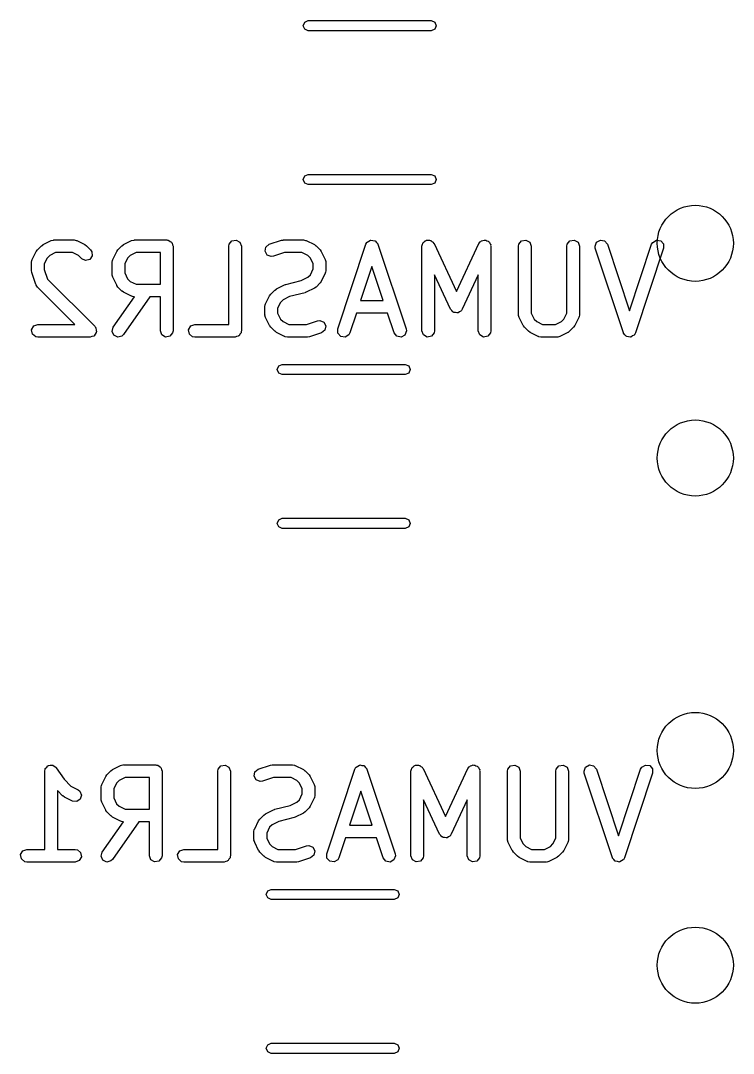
# Model space of a CAD drawing. Extents: x 10 to 584, y -410 to -10.
# Drawn here: x 279.88 to 288.31, y -132.12 to -119.9 of the extents above; entities that cross this region are included whole.
import ezdxf

# ---------------------------------------------------------------- set-up
doc = ezdxf.new("R2010")
doc.units = 0
doc.layers.add('BLACK', color=7, linetype='CONTINUOUS')

msp = doc.modelspace()

# ---------------------------------------------------------------- linework, layer by layer
at = {"layer": 'BLACK', "linetype": 'CONTINUOUS'}
for p, q in [((283.22, -119.963), (283.238, -119.92)), ((283.238, -120.005), (283.22, -119.963)), ((283.238, -119.92), (283.28, -119.903)), ((283.28, -119.903), (284.734, -119.903)), ((284.734, -119.903), (284.777, -119.92)), ((284.777, -119.92), (284.794, -119.963)), ((284.794, -119.963), (284.777, -120.005)), ((283.28, -120.023), (283.238, -120.005)), ((284.734, -120.023), (283.28, -120.023)), ((284.777, -120.005), (284.734, -120.023)), ((283.22, -121.783), (283.238, -121.74)), ((283.238, -121.825), (283.22, -121.783)), ((283.238, -121.74), (283.28, -121.723)), ((283.28, -121.723), (284.734, -121.723)), ((284.734, -121.723), (284.777, -121.74)), ((284.777, -121.74), (284.794, -121.783)), ((284.794, -121.783), (284.777, -121.825)), ((283.28, -121.843), (283.238, -121.825)), ((284.734, -121.843), (283.28, -121.843)), ((284.777, -121.825), (284.734, -121.843)), ((280.143, -122.553), (280.238, -122.505)), ((280.238, -122.505), (280.263, -122.498)), ((280.263, -122.498), (280.267, -122.499)), ((280.267, -122.499), (280.271, -122.497)), ((280.271, -122.497), (280.51, -122.497)), ((280.51, -122.497), (280.535, -122.502)), ((280.535, -122.502), (280.539, -122.505)), ((280.539, -122.505), (280.543, -122.505)), ((280.543, -122.505), (280.638, -122.553)), ((281.095, -122.553), (281.19, -122.505)), ((281.19, -122.505), (281.215, -122.498)), ((281.215, -122.498), (281.22, -122.499)), ((281.22, -122.499), (281.224, -122.497)), ((281.224, -122.497), (281.605, -122.497)), ((281.605, -122.497), (281.615, -122.499)), ((281.615, -122.499), (281.618, -122.499)), ((281.618, -122.499), (281.621, -122.5)), ((281.621, -122.5), (281.63, -122.502)), ((281.63, -122.502), (281.645, -122.514)), ((281.645, -122.514), (281.662, -122.524)), ((281.662, -122.524), (281.665, -122.531)), ((281.665, -122.531), (281.67, -122.535)), ((281.67, -122.535), (281.673, -122.554)), ((282.344, -122.547), (282.377, -122.507)), ((282.377, -122.507), (282.427, -122.499)), ((282.427, -122.499), (282.472, -122.524)), ((282.472, -122.524), (282.489, -122.572)), ((282.819, -122.549), (282.962, -122.501)), ((282.962, -122.501), (282.984, -122.498)), ((282.984, -122.498), (282.986, -122.497)), ((282.986, -122.497), (283.224, -122.497)), ((283.224, -122.497), (283.249, -122.502)), ((283.249, -122.502), (283.253, -122.505)), ((283.253, -122.505), (283.257, -122.505)), ((283.257, -122.505), (283.353, -122.553)), ((283.962, -122.549), (283.975, -122.526)), ((283.975, -122.526), (283.976, -122.525)), ((283.976, -122.525), (283.977, -122.523)), ((283.977, -122.523), (283.998, -122.511)), ((283.998, -122.511), (284.018, -122.499)), ((284.018, -122.499), (284.02, -122.499)), ((284.02, -122.499), (284.022, -122.498)), ((284.022, -122.498), (284.046, -122.503)), ((284.046, -122.503), (284.069, -122.506)), ((284.069, -122.506), (284.07, -122.508)), ((284.07, -122.508), (284.073, -122.508)), ((284.073, -122.508), (284.087, -122.527)), ((284.087, -122.527), (284.103, -122.545)), ((284.636, -122.539), (284.639, -122.529)), ((284.639, -122.529), (284.652, -122.52)), ((284.652, -122.52), (284.662, -122.507)), ((284.662, -122.507), (284.672, -122.506)), ((284.672, -122.506), (284.681, -122.5)), ((284.681, -122.5), (284.697, -122.501)), ((284.697, -122.501), (284.713, -122.499)), ((284.713, -122.499), (284.722, -122.504)), ((284.722, -122.504), (284.732, -122.504)), ((284.732, -122.504), (284.743, -122.516)), ((284.743, -122.516), (284.757, -122.524)), ((284.757, -122.524), (284.761, -122.534)), ((284.761, -122.534), (284.768, -122.541)), ((285.299, -122.541), (285.314, -122.519)), ((285.314, -122.519), (285.323, -122.515)), ((285.323, -122.515), (285.329, -122.507)), ((285.329, -122.507), (285.345, -122.505)), ((285.345, -122.505), (285.36, -122.498)), ((285.36, -122.498), (285.37, -122.5)), ((285.37, -122.5), (285.38, -122.499)), ((285.38, -122.499), (285.394, -122.507)), ((285.394, -122.507), (285.41, -122.511)), ((285.41, -122.511), (285.415, -122.519)), ((285.415, -122.519), (285.424, -122.524)), ((285.424, -122.524), (285.43, -122.54)), ((285.772, -122.547), (285.805, -122.507)), ((285.805, -122.507), (285.856, -122.499)), ((285.856, -122.499), (285.9, -122.524)), ((285.9, -122.524), (285.918, -122.572)), ((286.344, -122.547), (286.377, -122.507)), ((286.377, -122.507), (286.427, -122.499)), ((286.427, -122.499), (286.472, -122.524)), ((286.472, -122.524), (286.489, -122.572)), ((286.673, -122.57), (286.692, -122.523)), ((286.692, -122.523), (286.737, -122.498)), ((286.737, -122.498), (286.787, -122.508)), ((286.787, -122.508), (286.819, -122.549)), ((287.343, -122.549), (287.356, -122.526)), ((287.356, -122.526), (287.399, -122.499)), ((287.399, -122.499), (287.45, -122.506)), ((287.45, -122.506), (287.484, -122.545)), ((280.014, -122.729), (280.061, -122.634)), ((280.061, -122.634), (280.075, -122.616)), ((280.075, -122.616), (280.076, -122.615)), ((280.076, -122.615), (280.123, -122.567)), ((280.123, -122.567), (280.142, -122.554)), ((280.142, -122.554), (280.143, -122.553)), ((280.289, -122.647), (280.221, -122.682)), ((280.492, -122.647), (280.289, -122.647)), ((280.56, -122.682), (280.492, -122.647)), ((280.638, -122.553), (280.656, -122.566)), ((280.656, -122.566), (280.658, -122.567)), ((280.658, -122.567), (280.705, -122.615)), ((280.705, -122.615), (280.72, -122.636)), ((280.72, -122.636), (280.725, -122.687)), ((280.966, -122.729), (281.014, -122.634)), ((281.014, -122.634), (281.027, -122.616)), ((281.027, -122.616), (281.028, -122.615)), ((281.028, -122.615), (281.076, -122.567)), ((281.076, -122.567), (281.094, -122.554)), ((281.094, -122.554), (281.095, -122.553)), ((281.242, -122.647), (281.173, -122.682)), ((281.53, -122.647), (281.242, -122.647)), ((281.53, -123.021), (281.53, -122.647)), ((281.673, -122.554), (281.68, -122.572)), ((281.68, -122.572), (281.68, -123.572)), ((282.339, -122.572), (282.344, -122.547)), ((282.339, -123.497), (282.339, -122.572)), ((282.489, -122.572), (282.489, -123.572)), ((282.769, -122.631), (282.779, -122.581)), ((282.793, -122.676), (282.769, -122.631)), ((282.779, -122.581), (282.819, -122.549)), ((282.998, -122.647), (282.867, -122.691)), ((283.206, -122.647), (282.998, -122.647)), ((283.275, -122.682), (283.206, -122.647)), ((283.353, -122.553), (283.371, -122.566)), ((283.371, -122.566), (283.372, -122.567)), ((283.372, -122.567), (283.42, -122.615)), ((283.42, -122.615), (283.433, -122.633)), ((283.433, -122.633), (283.434, -122.634)), ((283.434, -122.634), (283.481, -122.729)), ((283.629, -123.549), (283.962, -122.549)), ((284.103, -122.545), (284.103, -122.547)), ((284.103, -122.547), (284.104, -122.549)), ((284.104, -122.549), (284.438, -123.549)), ((284.625, -122.572), (284.63, -122.547)), ((284.625, -123.572), (284.625, -122.572)), ((284.63, -122.547), (284.636, -122.539)), ((284.768, -122.541), (285.033, -123.109)), ((285.033, -123.109), (285.299, -122.541)), ((285.43, -122.54), (285.439, -122.553)), ((285.439, -122.553), (285.438, -122.563)), ((285.438, -122.563), (285.442, -122.572)), ((285.442, -122.572), (285.442, -123.572)), ((285.768, -122.572), (285.772, -122.547)), ((285.768, -123.382), (285.768, -122.572)), ((285.918, -122.572), (285.918, -123.364)), ((286.339, -122.572), (286.344, -122.547)), ((286.339, -123.364), (286.339, -122.572)), ((286.489, -122.572), (286.489, -123.382)), ((286.676, -122.596), (286.673, -122.57)), ((287.01, -123.596), (286.676, -122.596)), ((286.819, -122.549), (287.081, -123.335)), ((287.081, -123.335), (287.343, -122.549)), ((287.485, -122.596), (287.152, -123.596)), ((287.484, -122.545), (287.485, -122.596)), ((280.006, -122.763), (280.01, -122.737)), ((280.006, -122.858), (280.006, -122.763)), ((280.01, -122.737), (280.013, -122.734)), ((280.013, -122.734), (280.014, -122.729)), ((280.19, -122.712), (280.156, -122.781)), ((280.221, -122.682), (280.19, -122.712)), ((280.599, -122.721), (280.56, -122.682)), ((280.646, -122.742), (280.599, -122.721)), ((280.695, -122.729), (280.646, -122.742)), ((280.725, -122.687), (280.695, -122.729)), ((280.958, -122.763), (280.963, -122.737)), ((280.958, -122.906), (280.958, -122.763)), ((280.963, -122.737), (280.966, -122.734)), ((280.966, -122.734), (280.966, -122.729)), ((281.143, -122.712), (281.108, -122.781)), ((281.173, -122.682), (281.143, -122.712)), ((282.841, -122.695), (282.793, -122.676)), ((282.867, -122.691), (282.841, -122.695)), ((283.305, -122.712), (283.275, -122.682)), ((283.339, -122.781), (283.305, -122.712)), ((283.481, -122.729), (283.489, -122.754)), ((283.489, -122.754), (283.488, -122.759)), ((283.488, -122.759), (283.489, -122.763)), ((283.489, -122.763), (283.489, -122.858)), ((280.007, -122.86), (280.006, -122.858)), ((280.01, -122.882), (280.007, -122.86)), ((280.057, -123.025), (280.01, -122.882)), ((280.156, -122.781), (280.156, -122.846)), ((280.156, -122.846), (280.194, -122.96)), ((281.108, -122.781), (281.108, -122.888)), ((281.108, -122.888), (281.143, -122.957)), ((283.305, -122.909), (283.339, -122.84)), ((283.339, -122.84), (283.339, -122.781)), ((283.481, -122.892), (283.434, -122.987)), ((283.482, -122.887), (283.481, -122.892)), ((283.485, -122.884), (283.482, -122.887)), ((283.489, -122.858), (283.485, -122.884)), ((284.033, -122.81), (283.899, -123.212)), ((284.167, -123.212), (284.033, -122.81)), ((280.06, -123.028), (280.057, -123.025)), ((280.194, -122.96), (280.753, -123.519)), ((280.96, -122.91), (280.958, -122.906)), ((280.959, -122.914), (280.96, -122.91)), ((280.966, -122.939), (280.959, -122.914)), ((281.014, -123.034), (280.966, -122.939)), ((281.143, -122.957), (281.173, -122.987)), ((281.173, -122.987), (281.242, -123.021)), ((281.242, -123.021), (281.53, -123.021)), ((283, -123.029), (283.012, -123.025)), ((283.012, -123.025), (283.015, -123.023)), ((283.015, -123.023), (283.198, -122.978)), ((283.198, -122.978), (283.275, -122.939)), ((283.275, -122.939), (283.305, -122.909)), ((283.42, -123.006), (283.372, -123.054)), ((283.434, -122.987), (283.42, -123.005)), ((283.42, -123.005), (283.42, -123.006)), ((284.965, -123.318), (284.775, -122.91)), ((284.775, -122.91), (284.775, -123.572)), ((285.292, -122.91), (285.101, -123.318)), ((285.292, -123.572), (285.292, -122.91)), ((280.061, -123.033), (280.06, -123.028)), ((280.076, -123.054), (280.061, -123.033)), ((280.519, -123.497), (280.076, -123.054)), ((281.015, -123.036), (281.014, -123.034)), ((281.028, -123.054), (281.015, -123.036)), ((281.076, -123.102), (281.028, -123.054)), ((281.077, -123.102), (281.076, -123.102)), ((281.095, -123.116), (281.077, -123.102)), ((281.19, -123.163), (281.095, -123.116)), ((282.823, -123.158), (282.837, -123.14)), ((282.837, -123.138), (282.885, -123.091)), ((282.837, -123.14), (282.837, -123.138)), ((282.885, -123.091), (282.903, -123.078)), ((282.903, -123.078), (282.905, -123.077)), ((282.905, -123.077), (283, -123.029)), ((283.242, -123.121), (283.06, -123.167)), ((283.245, -123.119), (283.242, -123.121)), ((283.257, -123.116), (283.245, -123.119)), ((283.353, -123.068), (283.257, -123.116)), ((283.354, -123.067), (283.353, -123.068)), ((283.372, -123.054), (283.354, -123.067)), ((280.972, -123.529), (281.223, -123.171)), ((281.406, -123.171), (281.095, -123.615)), ((281.195, -123.164), (281.19, -123.163)), ((281.198, -123.167), (281.195, -123.164)), ((281.223, -123.171), (281.198, -123.167)), ((281.53, -123.171), (281.406, -123.171)), ((281.53, -123.572), (281.53, -123.171)), ((282.768, -123.287), (282.772, -123.261)), ((282.772, -123.261), (282.775, -123.258)), ((282.775, -123.258), (282.776, -123.253)), ((282.776, -123.253), (282.823, -123.158)), ((282.952, -123.236), (282.918, -123.304)), ((282.983, -123.205), (282.952, -123.236)), ((283.06, -123.167), (282.983, -123.205)), ((283.899, -123.212), (284.167, -123.212)), ((282.768, -123.382), (282.768, -123.287)), ((282.769, -123.386), (282.768, -123.382)), ((282.768, -123.39), (282.769, -123.386)), ((282.776, -123.415), (282.768, -123.39)), ((282.918, -123.304), (282.918, -123.364)), ((282.918, -123.364), (282.952, -123.433)), ((283.849, -123.362), (283.771, -123.596)), ((284.217, -123.362), (283.849, -123.362)), ((284.296, -123.596), (284.217, -123.362)), ((284.979, -123.332), (284.965, -123.318)), ((284.99, -123.348), (284.979, -123.332)), ((284.997, -123.35), (284.99, -123.348)), ((285.002, -123.355), (284.997, -123.35)), ((285.021, -123.356), (285.002, -123.355)), ((285.04, -123.361), (285.021, -123.356)), ((285.046, -123.359), (285.04, -123.361)), ((285.053, -123.359), (285.046, -123.359)), ((285.069, -123.348), (285.053, -123.359)), ((285.086, -123.34), (285.069, -123.348)), ((285.092, -123.332), (285.086, -123.34)), ((285.095, -123.33), (285.092, -123.332)), ((285.096, -123.326), (285.095, -123.33)), ((285.101, -123.318), (285.096, -123.326)), ((285.769, -123.386), (285.768, -123.382)), ((285.768, -123.39), (285.769, -123.386)), ((285.776, -123.415), (285.768, -123.39)), ((285.918, -123.364), (285.952, -123.433)), ((286.305, -123.433), (286.339, -123.364)), ((286.489, -123.382), (286.485, -123.408)), ((280.033, -123.515), (280.081, -123.497)), ((280.081, -123.497), (280.519, -123.497)), ((281.89, -123.515), (281.938, -123.497)), ((281.938, -123.497), (282.339, -123.497)), ((282.823, -123.511), (282.776, -123.415)), ((282.825, -123.512), (282.823, -123.511)), ((282.837, -123.53), (282.825, -123.512)), ((282.952, -123.433), (282.983, -123.463)), ((282.983, -123.463), (283.051, -123.497)), ((283.051, -123.497), (283.259, -123.497)), ((283.259, -123.497), (283.391, -123.454)), ((283.391, -123.454), (283.416, -123.45)), ((283.416, -123.45), (283.464, -123.469)), ((283.464, -123.469), (283.488, -123.514)), ((285.823, -123.511), (285.776, -123.415)), ((285.825, -123.512), (285.823, -123.511)), ((285.837, -123.53), (285.825, -123.512)), ((285.952, -123.433), (285.983, -123.463)), ((285.983, -123.463), (286.051, -123.497)), ((286.051, -123.497), (286.206, -123.497)), ((286.206, -123.497), (286.275, -123.463)), ((286.275, -123.463), (286.305, -123.433)), ((286.434, -123.511), (286.42, -123.529)), ((286.481, -123.415), (286.434, -123.511)), ((286.482, -123.411), (286.481, -123.415)), ((286.485, -123.408), (286.482, -123.411)), ((280.007, -123.559), (280.033, -123.515)), ((280.016, -123.61), (280.007, -123.559)), ((280.055, -123.643), (280.016, -123.61)), ((280.743, -123.634), (280.721, -123.64)), ((280.745, -123.631), (280.743, -123.634)), ((280.748, -123.63), (280.745, -123.631)), ((280.759, -123.61), (280.748, -123.63)), ((280.753, -123.519), (280.762, -123.533)), ((280.772, -123.592), (280.759, -123.61)), ((280.762, -123.533), (280.765, -123.535)), ((280.765, -123.535), (280.765, -123.537)), ((280.765, -123.537), (280.768, -123.541)), ((280.768, -123.541), (280.77, -123.563)), ((280.77, -123.563), (280.774, -123.585)), ((280.774, -123.585), (280.772, -123.588)), ((280.772, -123.588), (280.772, -123.592)), ((280.959, -123.579), (280.972, -123.529)), ((280.98, -123.625), (280.959, -123.579)), ((281.027, -123.647), (280.98, -123.625)), ((281.076, -123.634), (281.027, -123.647)), ((281.095, -123.615), (281.076, -123.634)), ((281.547, -123.621), (281.53, -123.572)), ((281.592, -123.646), (281.547, -123.621)), ((281.675, -123.598), (281.642, -123.637)), ((281.68, -123.572), (281.675, -123.598)), ((281.864, -123.559), (281.89, -123.515)), ((281.873, -123.61), (281.864, -123.559)), ((281.912, -123.643), (281.873, -123.61)), ((282.456, -123.632), (282.452, -123.637)), ((282.462, -123.63), (282.456, -123.632)), ((282.472, -123.613), (282.462, -123.63)), ((282.485, -123.598), (282.472, -123.613)), ((282.486, -123.588), (282.485, -123.598)), ((282.488, -123.585), (282.486, -123.588)), ((282.489, -123.572), (282.488, -123.582)), ((282.488, -123.582), (282.488, -123.585)), ((282.885, -123.578), (282.837, -123.53)), ((282.887, -123.578), (282.885, -123.578)), ((282.905, -123.592), (282.887, -123.578)), ((283, -123.639), (282.905, -123.592)), ((283.438, -123.596), (283.295, -123.644)), ((283.478, -123.564), (283.438, -123.596)), ((283.488, -123.514), (283.478, -123.564)), ((283.63, -123.6), (283.629, -123.549)), ((283.664, -123.638), (283.63, -123.6)), ((283.759, -123.619), (283.715, -123.646)), ((283.771, -123.596), (283.759, -123.619)), ((284.327, -123.636), (284.296, -123.596)), ((284.378, -123.647), (284.327, -123.636)), ((284.423, -123.622), (284.378, -123.647)), ((284.442, -123.574), (284.423, -123.622)), ((284.438, -123.549), (284.442, -123.574)), ((284.643, -123.621), (284.625, -123.572)), ((284.687, -123.646), (284.643, -123.621)), ((284.77, -123.598), (284.738, -123.637)), ((284.775, -123.572), (284.77, -123.598)), ((285.309, -123.621), (285.292, -123.572)), ((285.354, -123.646), (285.309, -123.621)), ((285.437, -123.598), (285.404, -123.637)), ((285.442, -123.572), (285.437, -123.598)), ((285.885, -123.578), (285.837, -123.53)), ((285.887, -123.578), (285.885, -123.578)), ((285.905, -123.592), (285.887, -123.578)), ((286, -123.639), (285.905, -123.592)), ((286.353, -123.592), (286.257, -123.639)), ((286.354, -123.591), (286.353, -123.592)), ((286.372, -123.578), (286.354, -123.591)), ((286.42, -123.53), (286.372, -123.578)), ((286.42, -123.529), (286.42, -123.53)), ((287.011, -123.598), (287.01, -123.596)), ((287.011, -123.6), (287.011, -123.598)), ((287.027, -123.618), (287.011, -123.6)), ((287.042, -123.636), (287.027, -123.618)), ((287.044, -123.637), (287.042, -123.636)), ((287.116, -123.633), (287.096, -123.646)), ((287.137, -123.622), (287.116, -123.633)), ((287.138, -123.62), (287.137, -123.622)), ((287.14, -123.619), (287.138, -123.62)), ((287.152, -123.596), (287.14, -123.619)), ((280.081, -123.647), (280.055, -123.643)), ((280.7, -123.647), (280.081, -123.647)), ((280.721, -123.64), (280.7, -123.647)), ((281.642, -123.637), (281.592, -123.646)), ((281.938, -123.647), (281.912, -123.643)), ((282.414, -123.647), (281.938, -123.647)), ((282.433, -123.641), (282.414, -123.647)), ((282.452, -123.637), (282.433, -123.641)), ((283.004, -123.64), (283, -123.639)), ((283.008, -123.643), (283.004, -123.64)), ((283.033, -123.647), (283.008, -123.643)), ((283.271, -123.647), (283.033, -123.647)), ((283.273, -123.647), (283.271, -123.647)), ((283.295, -123.644), (283.273, -123.647)), ((283.715, -123.646), (283.664, -123.638)), ((284.738, -123.637), (284.687, -123.646)), ((285.404, -123.637), (285.354, -123.646)), ((286.004, -123.64), (286, -123.639)), ((286.008, -123.643), (286.004, -123.64)), ((286.033, -123.647), (286.008, -123.643)), ((286.224, -123.647), (286.033, -123.647)), ((286.228, -123.646), (286.224, -123.647)), ((286.232, -123.647), (286.228, -123.646)), ((286.257, -123.639), (286.232, -123.647)), ((287.045, -123.638), (287.044, -123.637)), ((287.069, -123.642), (287.045, -123.638)), ((287.092, -123.647), (287.069, -123.642)), ((287.094, -123.646), (287.092, -123.647)), ((287.096, -123.646), (287.094, -123.646)), ((282.913, -124.03), (282.931, -123.988)), ((282.931, -123.988), (282.973, -123.97)), ((282.973, -123.97), (284.427, -123.97)), ((284.427, -123.97), (284.469, -123.988)), ((284.469, -123.988), (284.487, -124.03)), ((282.931, -124.072), (282.913, -124.03)), ((282.973, -124.09), (282.931, -124.072)), ((284.427, -124.09), (282.973, -124.09)), ((284.469, -124.072), (284.427, -124.09)), ((284.487, -124.03), (284.469, -124.072)), ((282.913, -125.85), (282.931, -125.808)), ((282.931, -125.808), (282.973, -125.79)), ((282.973, -125.79), (284.427, -125.79)), ((284.427, -125.79), (284.469, -125.808)), ((284.469, -125.808), (284.487, -125.85)), ((282.931, -125.892), (282.913, -125.85)), ((282.973, -125.91), (282.931, -125.892)), ((284.427, -125.91), (282.973, -125.91)), ((284.469, -125.892), (284.427, -125.91)), ((284.487, -125.85), (284.469, -125.892)), ((280.162, -128.782), (280.166, -128.757)), ((280.166, -128.757), (280.169, -128.753)), ((280.169, -128.749), (280.185, -128.734)), ((280.169, -128.753), (280.169, -128.749)), ((280.185, -128.734), (280.199, -128.717)), ((280.199, -128.717), (280.203, -128.717)), ((280.203, -128.717), (280.207, -128.714)), ((280.207, -128.714), (280.228, -128.712)), ((280.228, -128.712), (280.25, -128.709)), ((280.25, -128.709), (280.253, -128.711)), ((280.253, -128.711), (280.258, -128.71)), ((280.258, -128.71), (280.275, -128.723)), ((280.275, -128.723), (280.294, -128.734)), ((280.294, -128.734), (280.296, -128.738)), ((280.296, -128.738), (280.299, -128.741)), ((280.299, -128.741), (280.39, -128.877)), ((280.946, -128.777), (280.964, -128.764)), ((280.964, -128.764), (280.965, -128.763)), ((280.965, -128.763), (281.06, -128.715)), ((281.06, -128.715), (281.085, -128.708)), ((281.085, -128.708), (281.09, -128.709)), ((281.09, -128.709), (281.094, -128.707)), ((281.094, -128.707), (281.475, -128.707)), ((281.475, -128.707), (281.485, -128.709)), ((281.485, -128.709), (281.488, -128.709)), ((281.488, -128.709), (281.491, -128.71)), ((281.491, -128.71), (281.5, -128.712)), ((281.5, -128.712), (281.515, -128.724)), ((281.515, -128.724), (281.532, -128.734)), ((281.532, -128.734), (281.535, -128.741)), ((281.535, -128.741), (281.54, -128.745)), ((281.54, -128.745), (281.543, -128.764)), ((281.543, -128.764), (281.55, -128.782)), ((282.209, -128.782), (282.214, -128.757)), ((282.214, -128.757), (282.247, -128.717)), ((282.247, -128.717), (282.297, -128.709)), ((282.297, -128.709), (282.342, -128.734)), ((282.342, -128.734), (282.359, -128.782)), ((282.649, -128.791), (282.689, -128.759)), ((282.689, -128.759), (282.832, -128.711)), ((282.832, -128.711), (282.854, -128.708)), ((282.854, -128.708), (282.856, -128.707)), ((282.856, -128.707), (283.094, -128.707)), ((283.094, -128.707), (283.119, -128.712)), ((283.119, -128.712), (283.123, -128.715)), ((283.123, -128.715), (283.127, -128.715)), ((283.127, -128.715), (283.223, -128.763)), ((283.223, -128.763), (283.241, -128.776)), ((283.499, -129.759), (283.832, -128.759)), ((283.832, -128.759), (283.845, -128.736)), ((283.845, -128.736), (283.846, -128.735)), ((283.846, -128.735), (283.847, -128.733)), ((283.847, -128.733), (283.868, -128.721)), ((283.868, -128.721), (283.888, -128.709)), ((283.888, -128.709), (283.89, -128.709)), ((283.89, -128.709), (283.892, -128.708)), ((283.892, -128.708), (283.916, -128.713)), ((283.916, -128.713), (283.939, -128.716)), ((283.939, -128.716), (283.94, -128.718)), ((283.94, -128.718), (283.943, -128.718)), ((283.943, -128.718), (283.957, -128.737)), ((283.957, -128.737), (283.973, -128.755)), ((283.973, -128.755), (283.973, -128.757)), ((283.973, -128.757), (283.974, -128.759)), ((283.974, -128.759), (284.308, -129.759)), ((284.495, -128.782), (284.5, -128.757)), ((284.5, -128.757), (284.506, -128.749)), ((284.506, -128.749), (284.509, -128.739)), ((284.509, -128.739), (284.522, -128.73)), ((284.522, -128.73), (284.532, -128.717)), ((284.532, -128.717), (284.542, -128.716)), ((284.542, -128.716), (284.551, -128.71)), ((284.551, -128.71), (284.567, -128.711)), ((284.567, -128.711), (284.583, -128.709)), ((284.583, -128.709), (284.592, -128.714)), ((284.592, -128.714), (284.602, -128.714)), ((284.602, -128.714), (284.613, -128.726)), ((284.613, -128.726), (284.627, -128.734)), ((284.627, -128.734), (284.631, -128.744)), ((284.631, -128.744), (284.638, -128.751)), ((284.638, -128.751), (284.903, -129.319)), ((284.903, -129.319), (285.169, -128.751)), ((285.169, -128.751), (285.184, -128.729)), ((285.184, -128.729), (285.193, -128.725)), ((285.193, -128.725), (285.199, -128.717)), ((285.199, -128.717), (285.215, -128.715)), ((285.215, -128.715), (285.23, -128.708)), ((285.23, -128.708), (285.24, -128.71)), ((285.24, -128.71), (285.25, -128.709)), ((285.25, -128.709), (285.264, -128.717)), ((285.264, -128.717), (285.28, -128.721)), ((285.28, -128.721), (285.285, -128.729)), ((285.285, -128.729), (285.294, -128.734)), ((285.294, -128.734), (285.3, -128.75)), ((285.3, -128.75), (285.309, -128.763)), ((285.309, -128.763), (285.308, -128.773)), ((285.638, -128.782), (285.642, -128.757)), ((285.642, -128.757), (285.675, -128.717)), ((285.675, -128.717), (285.726, -128.709)), ((285.726, -128.709), (285.77, -128.734)), ((285.77, -128.734), (285.788, -128.782)), ((286.209, -128.782), (286.214, -128.757)), ((286.214, -128.757), (286.247, -128.717)), ((286.247, -128.717), (286.297, -128.709)), ((286.297, -128.709), (286.342, -128.734)), ((286.342, -128.734), (286.359, -128.782)), ((286.543, -128.78), (286.562, -128.733)), ((286.562, -128.733), (286.607, -128.708)), ((286.607, -128.708), (286.657, -128.718)), ((286.657, -128.718), (286.689, -128.759)), ((286.689, -128.759), (286.951, -129.545)), ((286.951, -129.545), (287.213, -128.759)), ((287.213, -128.759), (287.226, -128.736)), ((287.226, -128.736), (287.269, -128.709)), ((287.269, -128.709), (287.32, -128.716)), ((287.32, -128.716), (287.354, -128.755)), ((287.354, -128.755), (287.355, -128.806)), ((280.162, -129.707), (280.162, -128.782)), ((280.39, -128.877), (280.472, -128.959)), ((280.836, -128.939), (280.884, -128.844)), ((280.884, -128.844), (280.897, -128.826)), ((280.897, -128.826), (280.898, -128.825)), ((280.898, -128.825), (280.946, -128.777)), ((281.112, -128.857), (281.043, -128.892)), ((281.4, -128.857), (281.112, -128.857)), ((281.4, -129.231), (281.4, -128.857)), ((281.55, -128.782), (281.55, -129.782)), ((282.209, -129.707), (282.209, -128.782)), ((282.359, -128.782), (282.359, -129.782)), ((282.639, -128.841), (282.649, -128.791)), ((282.663, -128.886), (282.639, -128.841)), ((282.711, -128.905), (282.663, -128.886)), ((282.868, -128.857), (282.737, -128.901)), ((283.076, -128.857), (282.868, -128.857)), ((283.145, -128.892), (283.076, -128.857)), ((283.241, -128.776), (283.242, -128.777)), ((283.242, -128.777), (283.29, -128.825)), ((283.29, -128.825), (283.303, -128.843)), ((283.303, -128.843), (283.304, -128.844)), ((283.304, -128.844), (283.351, -128.939)), ((284.495, -129.782), (284.495, -128.782)), ((285.308, -128.773), (285.312, -128.782)), ((285.312, -128.782), (285.312, -129.782)), ((285.638, -129.592), (285.638, -128.782)), ((285.788, -128.782), (285.788, -129.574)), ((286.209, -129.574), (286.209, -128.782)), ((286.359, -128.782), (286.359, -129.592)), ((286.546, -128.806), (286.543, -128.78)), ((286.88, -129.806), (286.546, -128.806)), ((287.355, -128.806), (287.022, -129.806)), ((280.374, -129.074), (280.312, -129.011)), ((280.312, -129.011), (280.312, -129.707)), ((280.472, -128.959), (280.556, -129.001)), ((280.556, -129.001), (280.577, -129.017)), ((280.828, -128.973), (280.833, -128.947)), ((280.828, -129.116), (280.828, -128.973)), ((280.833, -128.947), (280.836, -128.944)), ((280.836, -128.944), (280.836, -128.939)), ((281.013, -128.922), (280.978, -128.991)), ((280.978, -128.991), (280.978, -129.098)), ((281.043, -128.892), (281.013, -128.922)), ((282.737, -128.901), (282.711, -128.905)), ((283.175, -128.922), (283.145, -128.892)), ((283.209, -128.991), (283.175, -128.922)), ((283.209, -129.05), (283.209, -128.991)), ((283.351, -128.939), (283.359, -128.964)), ((283.359, -128.964), (283.358, -128.969)), ((283.358, -128.969), (283.359, -128.973)), ((283.359, -128.973), (283.359, -129.068)), ((280.376, -129.074), (280.374, -129.074)), ((280.394, -129.088), (280.376, -129.074)), ((280.489, -129.135), (280.394, -129.088)), ((280.583, -129.113), (280.54, -129.141)), ((280.577, -129.017), (280.597, -129.064)), ((280.597, -129.064), (280.583, -129.113)), ((280.83, -129.12), (280.828, -129.116)), ((280.829, -129.124), (280.83, -129.12)), ((280.836, -129.149), (280.829, -129.124)), ((280.978, -129.098), (281.013, -129.167)), ((283.145, -129.149), (283.175, -129.119)), ((283.175, -129.119), (283.209, -129.05)), ((283.351, -129.102), (283.304, -129.197)), ((283.352, -129.097), (283.351, -129.102)), ((283.355, -129.094), (283.352, -129.097)), ((283.359, -129.068), (283.355, -129.094)), ((283.903, -129.02), (283.769, -129.422)), ((284.037, -129.422), (283.903, -129.02)), ((284.835, -129.528), (284.645, -129.12)), ((284.645, -129.12), (284.645, -129.782)), ((285.162, -129.12), (284.971, -129.528)), ((285.162, -129.782), (285.162, -129.12)), ((280.54, -129.141), (280.489, -129.135)), ((280.884, -129.244), (280.836, -129.149)), ((280.885, -129.246), (280.884, -129.244)), ((280.898, -129.264), (280.885, -129.246)), ((281.013, -129.167), (281.043, -129.197)), ((281.043, -129.197), (281.112, -129.231)), ((281.112, -129.231), (281.4, -129.231)), ((282.775, -129.287), (282.87, -129.239)), ((282.87, -129.239), (282.882, -129.235)), ((282.882, -129.235), (282.885, -129.233)), ((282.885, -129.233), (283.068, -129.188)), ((283.068, -129.188), (283.145, -129.149)), ((283.29, -129.216), (283.242, -129.264)), ((283.304, -129.197), (283.29, -129.215)), ((283.29, -129.215), (283.29, -129.216)), ((280.946, -129.312), (280.898, -129.264)), ((280.947, -129.312), (280.946, -129.312)), ((280.965, -129.326), (280.947, -129.312)), ((281.06, -129.373), (280.965, -129.326)), ((281.065, -129.374), (281.06, -129.373)), ((281.068, -129.377), (281.065, -129.374)), ((281.093, -129.381), (281.068, -129.377)), ((282.646, -129.463), (282.693, -129.368)), ((282.693, -129.368), (282.707, -129.35)), ((282.707, -129.348), (282.755, -129.301)), ((282.707, -129.35), (282.707, -129.348)), ((282.755, -129.301), (282.773, -129.288)), ((282.773, -129.288), (282.775, -129.287)), ((282.93, -129.377), (282.853, -129.415)), ((283.112, -129.331), (282.93, -129.377)), ((283.115, -129.329), (283.112, -129.331)), ((283.127, -129.326), (283.115, -129.329)), ((283.223, -129.278), (283.127, -129.326)), ((283.224, -129.277), (283.223, -129.278)), ((283.242, -129.264), (283.224, -129.277)), ((280.842, -129.739), (281.093, -129.381)), ((281.276, -129.381), (280.965, -129.825)), ((281.4, -129.381), (281.276, -129.381)), ((281.4, -129.782), (281.4, -129.381)), ((282.638, -129.497), (282.642, -129.471)), ((282.638, -129.592), (282.638, -129.497)), ((282.642, -129.471), (282.645, -129.468)), ((282.645, -129.468), (282.646, -129.463)), ((282.822, -129.446), (282.788, -129.514)), ((282.853, -129.415), (282.822, -129.446)), ((283.769, -129.422), (284.037, -129.422)), ((282.639, -129.596), (282.638, -129.592)), ((282.638, -129.6), (282.639, -129.596)), ((282.646, -129.625), (282.638, -129.6)), ((282.788, -129.514), (282.788, -129.574)), ((282.788, -129.574), (282.822, -129.643)), ((283.719, -129.572), (283.641, -129.806)), ((284.087, -129.572), (283.719, -129.572)), ((284.166, -129.806), (284.087, -129.572)), ((284.849, -129.542), (284.835, -129.528)), ((284.86, -129.558), (284.849, -129.542)), ((284.867, -129.56), (284.86, -129.558)), ((284.872, -129.565), (284.867, -129.56)), ((284.891, -129.566), (284.872, -129.565)), ((284.91, -129.571), (284.891, -129.566)), ((284.916, -129.569), (284.91, -129.571)), ((284.923, -129.569), (284.916, -129.569)), ((284.939, -129.558), (284.923, -129.569)), ((284.956, -129.55), (284.939, -129.558)), ((284.962, -129.542), (284.956, -129.55)), ((284.965, -129.54), (284.962, -129.542)), ((284.966, -129.536), (284.965, -129.54)), ((284.971, -129.528), (284.966, -129.536)), ((285.639, -129.596), (285.638, -129.592)), ((285.638, -129.6), (285.639, -129.596)), ((285.646, -129.625), (285.638, -129.6)), ((285.788, -129.574), (285.822, -129.643)), ((286.175, -129.643), (286.209, -129.574)), ((286.352, -129.621), (286.351, -129.625)), ((286.355, -129.618), (286.352, -129.621)), ((286.359, -129.592), (286.355, -129.618)), ((279.877, -129.769), (279.903, -129.725)), ((279.903, -129.725), (279.951, -129.707)), ((279.951, -129.707), (280.162, -129.707)), ((280.312, -129.707), (280.522, -129.707)), ((280.522, -129.707), (280.548, -129.712)), ((280.548, -129.712), (280.587, -129.745)), ((280.829, -129.789), (280.842, -129.739)), ((281.734, -129.769), (281.76, -129.725)), ((281.76, -129.725), (281.808, -129.707)), ((281.808, -129.707), (282.209, -129.707)), ((282.693, -129.721), (282.646, -129.625)), ((282.695, -129.722), (282.693, -129.721)), ((282.707, -129.74), (282.695, -129.722)), ((282.755, -129.788), (282.707, -129.74)), ((282.822, -129.643), (282.853, -129.673)), ((282.853, -129.673), (282.921, -129.707)), ((282.921, -129.707), (283.129, -129.707)), ((283.129, -129.707), (283.261, -129.664)), ((283.261, -129.664), (283.286, -129.66)), ((283.286, -129.66), (283.334, -129.679)), ((283.334, -129.679), (283.358, -129.724)), ((283.358, -129.724), (283.348, -129.774)), ((285.693, -129.721), (285.646, -129.625)), ((285.695, -129.722), (285.693, -129.721)), ((285.707, -129.74), (285.695, -129.722)), ((285.755, -129.788), (285.707, -129.74)), ((285.822, -129.643), (285.853, -129.673)), ((285.853, -129.673), (285.921, -129.707)), ((285.921, -129.707), (286.076, -129.707)), ((286.076, -129.707), (286.145, -129.673)), ((286.145, -129.673), (286.175, -129.643)), ((286.29, -129.74), (286.242, -129.788)), ((286.304, -129.721), (286.29, -129.739)), ((286.29, -129.739), (286.29, -129.74)), ((286.351, -129.625), (286.304, -129.721)), ((279.886, -129.82), (279.877, -129.769)), ((279.925, -129.853), (279.886, -129.82)), ((279.951, -129.857), (279.925, -129.853)), ((280.522, -129.857), (279.951, -129.857)), ((280.571, -129.84), (280.522, -129.857)), ((280.596, -129.795), (280.571, -129.84)), ((280.587, -129.745), (280.596, -129.795)), ((280.85, -129.835), (280.829, -129.789)), ((280.897, -129.857), (280.85, -129.835)), ((280.946, -129.844), (280.897, -129.857)), ((280.965, -129.825), (280.946, -129.844)), ((281.417, -129.831), (281.4, -129.782)), ((281.462, -129.856), (281.417, -129.831)), ((281.512, -129.847), (281.462, -129.856)), ((281.545, -129.808), (281.512, -129.847)), ((281.55, -129.782), (281.545, -129.808)), ((281.743, -129.82), (281.734, -129.769)), ((281.782, -129.853), (281.743, -129.82)), ((281.808, -129.857), (281.782, -129.853)), ((282.284, -129.857), (281.808, -129.857)), ((282.303, -129.851), (282.284, -129.857)), ((282.322, -129.847), (282.303, -129.851)), ((282.326, -129.842), (282.322, -129.847)), ((282.332, -129.84), (282.326, -129.842)), ((282.342, -129.823), (282.332, -129.84)), ((282.355, -129.808), (282.342, -129.823)), ((282.356, -129.798), (282.355, -129.808)), ((282.358, -129.795), (282.356, -129.798)), ((282.359, -129.782), (282.358, -129.792)), ((282.358, -129.792), (282.358, -129.795)), ((282.757, -129.788), (282.755, -129.788)), ((282.775, -129.802), (282.757, -129.788)), ((282.87, -129.849), (282.775, -129.802)), ((282.874, -129.85), (282.87, -129.849)), ((282.878, -129.853), (282.874, -129.85)), ((282.903, -129.857), (282.878, -129.853)), ((283.141, -129.857), (282.903, -129.857)), ((283.143, -129.857), (283.141, -129.857)), ((283.165, -129.854), (283.143, -129.857)), ((283.308, -129.806), (283.165, -129.854)), ((283.348, -129.774), (283.308, -129.806)), ((283.5, -129.81), (283.499, -129.759)), ((283.534, -129.848), (283.5, -129.81)), ((283.585, -129.856), (283.534, -129.848)), ((283.629, -129.829), (283.585, -129.856)), ((283.641, -129.806), (283.629, -129.829)), ((284.197, -129.846), (284.166, -129.806)), ((284.248, -129.857), (284.197, -129.846)), ((284.293, -129.832), (284.248, -129.857)), ((284.312, -129.784), (284.293, -129.832)), ((284.308, -129.759), (284.312, -129.784)), ((284.513, -129.831), (284.495, -129.782)), ((284.557, -129.856), (284.513, -129.831)), ((284.607, -129.847), (284.557, -129.856)), ((284.64, -129.808), (284.607, -129.847)), ((284.645, -129.782), (284.64, -129.808)), ((285.179, -129.831), (285.162, -129.782)), ((285.224, -129.856), (285.179, -129.831)), ((285.274, -129.847), (285.224, -129.856)), ((285.307, -129.808), (285.274, -129.847)), ((285.312, -129.782), (285.307, -129.808)), ((285.757, -129.788), (285.755, -129.788)), ((285.775, -129.802), (285.757, -129.788)), ((285.87, -129.849), (285.775, -129.802)), ((285.874, -129.85), (285.87, -129.849)), ((285.878, -129.853), (285.874, -129.85)), ((285.903, -129.857), (285.878, -129.853)), ((286.094, -129.857), (285.903, -129.857)), ((286.098, -129.856), (286.094, -129.857)), ((286.102, -129.857), (286.098, -129.856)), ((286.127, -129.849), (286.102, -129.857)), ((286.223, -129.802), (286.127, -129.849)), ((286.224, -129.801), (286.223, -129.802)), ((286.242, -129.788), (286.224, -129.801)), ((286.881, -129.808), (286.88, -129.806)), ((286.881, -129.81), (286.881, -129.808)), ((286.897, -129.828), (286.881, -129.81)), ((286.912, -129.846), (286.897, -129.828)), ((286.914, -129.847), (286.912, -129.846)), ((286.915, -129.848), (286.914, -129.847)), ((286.939, -129.852), (286.915, -129.848)), ((286.962, -129.857), (286.939, -129.852)), ((286.964, -129.856), (286.962, -129.857)), ((286.966, -129.856), (286.964, -129.856)), ((286.986, -129.843), (286.966, -129.856)), ((287.007, -129.832), (286.986, -129.843)), ((287.008, -129.83), (287.007, -129.832)), ((287.01, -129.829), (287.008, -129.83)), ((287.022, -129.806), (287.01, -129.829)), ((282.783, -130.24), (282.801, -130.198)), ((282.801, -130.198), (282.843, -130.18)), ((282.843, -130.18), (284.297, -130.18)), ((284.297, -130.18), (284.339, -130.198)), ((284.339, -130.198), (284.357, -130.24)), ((282.801, -130.282), (282.783, -130.24)), ((282.843, -130.3), (282.801, -130.282)), ((284.297, -130.3), (282.843, -130.3)), ((284.339, -130.282), (284.297, -130.3)), ((284.357, -130.24), (284.339, -130.282)), ((282.783, -132.06), (282.801, -132.018)), ((282.801, -132.102), (282.783, -132.06)), ((282.801, -132.018), (282.843, -132)), ((282.843, -132), (284.297, -132)), ((284.297, -132), (284.339, -132.018)), ((284.339, -132.018), (284.357, -132.06)), ((284.357, -132.06), (284.339, -132.102)), ((282.843, -132.12), (282.801, -132.102)), ((284.297, -132.12), (282.843, -132.12)), ((284.339, -132.102), (284.297, -132.12))]:
    msp.add_line(p, q, dxfattribs=at)
at = {"layer": 'BLACK'}
for centre in [(287.86, -122.537), (287.86, -125.077), (287.86, -128.537), (287.86, -131.077)]:
    msp.add_circle(centre, 0.45, dxfattribs=at)

doc.saveas('drawing.dxf')
